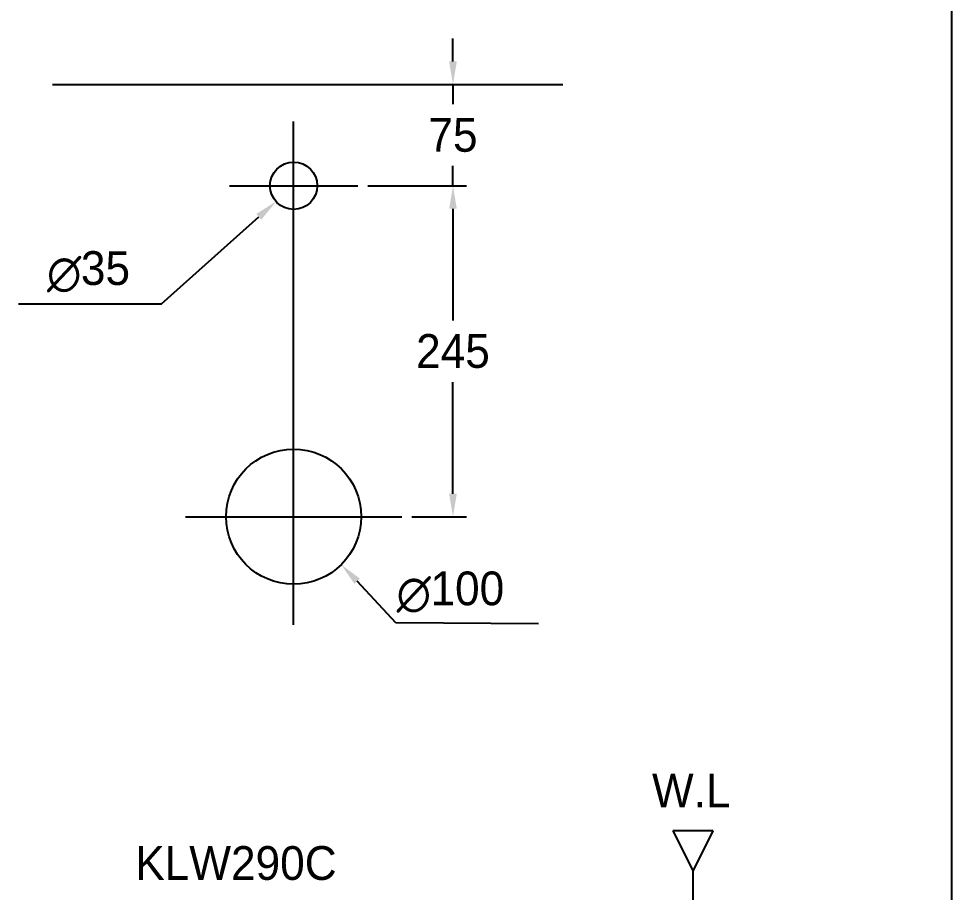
# Model space of a CAD drawing. Header units: millimetres. Extents: x 0 to 3800, y -67 to 2530.
# Drawn here: x 3110 to 3800, y 1236 to 1883 of the extents above; entities that cross this region are included whole.
import ezdxf
from ezdxf.enums import TextEntityAlignment as Align
from ezdxf.lldxf.tags import DXFTag

# ---------------------------------------------------------------- set-up
doc = ezdxf.new("R2010")
doc.units = ezdxf.units.MM
for name, color, linetype in [('TEXT', 7, 'Continuous'), ('도각라인', 7, 'Continuous'), ('외형선', 3, 'Continuous'), ('중심선', 1, 'DASHED'), ('치수선', 7, 'Continuous')]:
    doc.layers.add(name, color=color, linetype=linetype)
doc.styles.add('____', font='')
doc.styles.add('타이틀', font='H2GTRM.TTF', dxfattribs={"height": 25})
doc.styles.get('____').set_extended_font_data('굴림')
tags = doc.linetypes.add('DASHDOT', pattern=[70, 31, -13, 13, -13]).pattern_tags.tags
tags[10:11] = [DXFTag(74, 4), DXFTag(75, 0), DXFTag(340, '0'), DXFTag(46, 0.0), DXFTag(50, 0.0), DXFTag(44, 0.0), DXFTag(45, 0.0)]
tags[8:9] = [DXFTag(74, 4), DXFTag(75, 0), DXFTag(340, '0'), DXFTag(46, 0.0), DXFTag(50, 0.0), DXFTag(44, 0.0), DXFTag(45, 0.0)]
tags[6:7] = [DXFTag(74, 4), DXFTag(75, 0), DXFTag(340, '0'), DXFTag(46, 0.0), DXFTag(50, 0.0), DXFTag(44, 0.0), DXFTag(45, 0.0)]
tags[4:5] = [DXFTag(74, 4), DXFTag(75, 0), DXFTag(340, '0'), DXFTag(46, 0.0), DXFTag(50, 0.0), DXFTag(44, 0.0), DXFTag(45, 0.0)]
tags = doc.linetypes.add('DASHED', pattern=[25.72, 12.86, -12.86]).pattern_tags.tags
tags[6:7] = [DXFTag(74, 4), DXFTag(75, 0), DXFTag(340, '0'), DXFTag(46, 0.0), DXFTag(50, 0.0), DXFTag(44, 0.0), DXFTag(45, 0.0)]
tags[4:5] = [DXFTag(74, 4), DXFTag(75, 0), DXFTag(340, '0'), DXFTag(46, 0.0), DXFTag(50, 0.0), DXFTag(44, 0.0), DXFTag(45, 0.0)]
doc.dimstyles.new('MSADIM', dxfattribs={"dimtxt": 33, "dimasz": 17, "dimexe": 10, "dimexo": 7.5, "dimgap": 10, "dimtad": 0, "dimtih": 1, "dimtoh": 1, "dimdec": 0, "dimzin": 1, "dimdsep": 46, "dimtxsty": '____', "dimcen": 11.25, "dimadec": 0, "dimazin": 0, "dimtfac": 1, "dimtdec": 0, "dimtix": 1, "dimtmove": 0, "dimatfit": 3, "dimfxl": 1, "dimtolj": 1, "dimtzin": 1, "dimarcsym": 0})

# ---------------------------------------------------------------- blocks, each defined once
blk = doc.blocks.new('*D11')
at = {"layer": '치수선', "color": 0, "linetype": 'Continuous', "lineweight": -2, "transparency": 16777216}
for p, q in [((3431.22, 1851.48), (3431.22, 1868.48)), ((3421.97, 1834.48), (3441.22, 1834.48)), ((3431.22, 1834.48), (3431.22, 1819.8)), ((3431.22, 1759.48), (3431.22, 1774.17)), ((3368.32, 1759.48), (3441.22, 1759.48)), ((3431.22, 1742.48), (3431.22, 1725.48))]:
    blk.add_line(p, q, dxfattribs=at)
at = {"layer": '치수선', "color": 0, "linetype": 'Continuous', "transparency": 16777216}
for points in [[(3428.39, 1851.48), (3434.06, 1851.48), (3431.22, 1834.48)], [(3428.39, 1742.48), (3434.06, 1742.48), (3431.22, 1759.48)]]:
    blk.add_solid(points, dxfattribs=at)
at = {"layer": '치수선', "color": 0, "linetype": 'Continuous', "transparency": 16777216, "insert": (3431.22, 1796.98), "char_height": 25, "attachment_point": 5, "style": '____'}
blk.add_mtext('\\A1;75', dxfattribs=at)
blk = doc.blocks.new('*D12')
at = {"layer": '치수선', "color": 0, "linetype": 'Continuous', "lineweight": -2, "transparency": 16777216}
for p, q in [((3375.82, 1759.48), (3441.22, 1759.48)), ((3431.22, 1742.48), (3431.22, 1659.82)), ((3431.22, 1531.48), (3431.22, 1614.15)), ((3400.82, 1514.48), (3441.22, 1514.48))]:
    blk.add_line(p, q, dxfattribs=at)
at = {"layer": '치수선', "color": 0, "linetype": 'Continuous', "transparency": 16777216}
for points in [[(3428.39, 1742.48), (3434.06, 1742.48), (3431.22, 1759.48)], [(3428.39, 1531.48), (3434.06, 1531.48), (3431.22, 1514.48)]]:
    blk.add_solid(points, dxfattribs=at)
at = {"layer": '치수선', "color": 0, "linetype": 'Continuous', "transparency": 16777216, "insert": (3431.22, 1636.98), "char_height": 25, "attachment_point": 5, "style": '____'}
blk.add_mtext('\\A1;245', dxfattribs=at)

msp = doc.modelspace()

# ---------------------------------------------------------------- linework, layer by layer
at = {"layer": '도각라인', "color": 7}
msp.add_line((3800, 2530), (3800, 0), dxfattribs=at)
at = {"layer": '외형선', "linetype": 'Continuous'}
for p, q in [((3134.82, 1834.48), (3512.59, 1834.48)), ((3623.86, 1282.03), (3593.86, 1282.03)), ((3593.86, 1282.03), (3608.86, 1252.03)), ((3608.86, 1252.03), (3623.86, 1282.03)), ((3608.86, 584.66), (3608.86, 1252.03))]:
    msp.add_line(p, q, dxfattribs=at)
for centre, radius in [((3313.32, 1759.48), 17.5), ((3313.32, 1514.48), 50)]:
    msp.add_circle(centre, radius, dxfattribs=at)
at = {"layer": '중심선', "linetype": 'DASHDOT'}
for p, q in [((3313.32, 1434.48), (3313.32, 1806.98)), ((3265.82, 1759.48), (3360.82, 1759.48)), ((3233.32, 1514.48), (3393.32, 1514.48))]:
    msp.add_line(p, q, dxfattribs=at)
at = {"layer": '치수선'}
for p, q in [((3215.57, 1672.12), (3287.6, 1736.49)), ((3109.84, 1672.12), (3215.57, 1672.12)), ((3388.83, 1435.88), (3360.31, 1466.73)), ((3494.55, 1435.26), (3388.83, 1435.88))]:
    msp.add_line(p, q, dxfattribs=at)
for points in [[(3285.71, 1738.61), (3289.48, 1734.38), (3300.27, 1747.82)], [(3362.35, 1468.69), (3358.27, 1464.76), (3348.53, 1478.99)]]:
    msp.add_solid(points, dxfattribs=at)

# ---------------------------------------------------------------- texts
at = {"layer": 'TEXT', "style": '타이틀'}
msp.add_text('W.L', height=25, dxfattribs=at).set_placement((3607.55, 1311.82), align=Align.MIDDLE)
at = {"layer": 'TEXT', "insert": (3196.1, 1270.6), "char_height": 25, "width": 380.4469, "attachment_point": 1, "line_spacing_factor": 0.963855, "style": '타이틀'}
msp.add_mtext('\\A1;KLW290C', dxfattribs=at)
at = {"layer": '치수선'}
for s, style, p in [('∅', '____', (3130.85, 1682.08)), ('35', '타이틀', (3155.89, 1686.03)), ('∅', '____', (3389.55, 1444.97)), ('100', '타이틀', (3414.58, 1448.92))]:
    msp.add_text(s, height=25, dxfattribs=dict(at, style=style)).set_placement(p)

# ---------------------------------------------------------------- dimensions: what is measured, and where the dimension line sits
at = {"layer": '치수선', "linetype": 'Continuous'}
dim = msp.add_linear_dim(base=(3431.22, 1834.48), p1=(3360.82, 1759.48), p2=(3414.47, 1834.48), angle=90, dimstyle='MSADIM', override={"dimtxt": 25}, dxfattribs=at)
dim.commit()
dim.dimension.update_dxf_attribs({"geometry": '*D11', "text_midpoint": (3431.22, 1796.98), "dimtype": 160})
dim = msp.add_linear_dim(base=(3431.22, 1759.48), p1=(3393.32, 1514.48), p2=(3368.32, 1759.48), angle=90, dimstyle='MSADIM', override={"dimtxt": 25}, dxfattribs=at)
dim.commit()
dim.dimension.update_dxf_attribs({"geometry": '*D12', "text_midpoint": (3431.22, 1636.98)})

doc.saveas('drawing.dxf')
